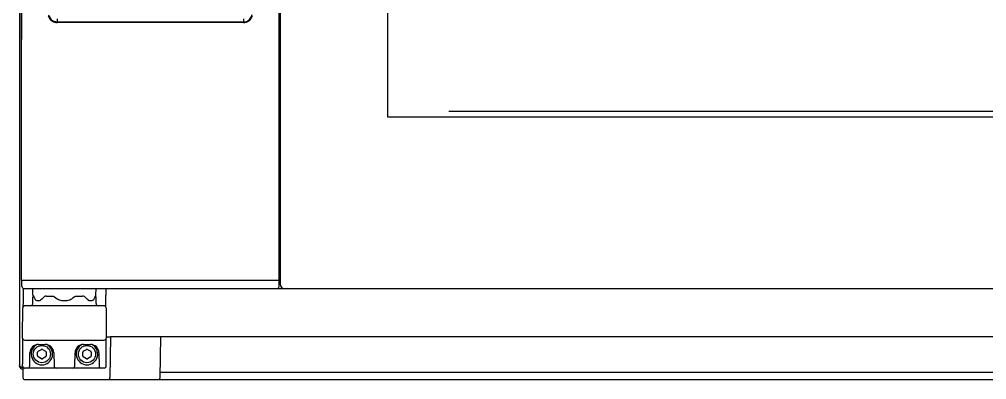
# Model space of a CAD drawing. Header units: millimetres. Extents: x 1025 to 6152, y 3757 to 7264.
# Drawn here: x 3914 to 4364.5, y 5611.4 to 5779.2 of the extents above; entities that cross this region are included whole.
import ezdxf

# ---------------------------------------------------------------- set-up
doc = ezdxf.new("R2010")
doc.units = ezdxf.units.MM
doc.header["$LTSCALE"] = 346.5
doc.layers.get('0').update_dxf_attribs({"linetype": 'CONTINUOUS'})
doc.layers.add('COSMETICHE', color=7, linetype='CONTINUOUS')

msp = doc.modelspace()

# ---------------------------------------------------------------- linework, layer by layer
at = {"color": 7, "linetype": 'Continuous'}
for p, q in [((3913.96, 6091.1), (3913.96, 5618)), ((3914.96, 5657.8), (3914.96, 6088.8)), ((4034.96, 5657.8), (4034.96, 6088.8)), ((4035.46, 6090.8), (4035.46, 5655.8)), ((4085.46, 6012.8), (4085.46, 5733.8)), ((4034.96, 5769.8), (4034.96, 5657.8)), ((4085.46, 5733.8), (4542.46, 5733.8)), ((3914.96, 5657.8), (4034.96, 5657.8)), ((3915.12, 5654.79), (3915.09, 5657.8)), ((3916.47, 5657.8), (4034.96, 5657.8)), ((4034.91, 5654.78), (4034.96, 5657.8)), ((3915.71, 5650.24), (3915.7, 5648.95)), ((3915.73, 5651.65), (3915.71, 5650.24)), ((3915.75, 5653.87), (3915.73, 5651.65)), ((3916.12, 5653.8), (4711.91, 5653.8)), ((3920.26, 5650.79), (3920.21, 5653.8)), ((3920.56, 5650.33), (3920.58, 5650.27)), ((3949.35, 5650.3), (3949.4, 5650.41)), ((3949.4, 5650.41), (3949.42, 5650.43)), ((3949.66, 5650.79), (3949.71, 5653.8)), ((3954.17, 5653.8), (3954.2, 5650.78)), ((3954.21, 5649.6), (3954.2, 5650.78)), ((3915.68, 5646.87), (3915.66, 5646.11)), ((3915.66, 5646.11), (3915.66, 5645.54)), ((3915.69, 5647.82), (3915.68, 5646.87)), ((3915.7, 5648.95), (3915.69, 5647.82)), ((3953.35, 5645.8), (3916.57, 5645.8)), ((3920.21, 5648.3), (3920.21, 5649.8)), ((3920.21, 5646.8), (3920.21, 5648.3)), ((3920.64, 5650.14), (3920.68, 5650.03)), ((3920.97, 5649.31), (3921.12, 5649)), ((3921.12, 5649), (3921.33, 5648.67)), ((3921.12, 5649), (3921.12, 5649)), ((3921.33, 5648.67), (3921.69, 5648.39)), ((3921.69, 5648.39), (3922.09, 5648.3)), ((3922.09, 5648.3), (3923.6, 5648.3)), ((3923.68, 5648.31), (3923.6, 5648.3)), ((3923.95, 5648.49), (3923.95, 5648.49)), ((3933.13, 5648.34), (3933.66, 5648.3)), ((3933.66, 5648.3), (3936.26, 5648.3)), ((3936.26, 5648.3), (3936.77, 5648.34)), ((3944.43, 5649.92), (3944.26, 5650.05)), ((3944.91, 5649.5), (3944.43, 5649.92)), ((3945.96, 5648.49), (3945.96, 5648.49)), ((3946.32, 5648.3), (3946.23, 5648.31)), ((3946.31, 5648.3), (3947.82, 5648.3)), ((3947.82, 5648.3), (3948.22, 5648.39)), ((3948.8, 5649), (3948.94, 5649.3)), ((3948.8, 5649), (3948.8, 5649)), ((3949.71, 5648.3), (3949.71, 5649.8)), ((3949.71, 5646.8), (3949.71, 5648.3)), ((3954.22, 5648.53), (3954.21, 5649.6)), ((3954.24, 5647.37), (3954.22, 5648.53)), ((3954.25, 5646.6), (3954.24, 5647.37)), ((3954.25, 5645.98), (3954.25, 5646.6)), ((3954.26, 5645.5), (3954.25, 5645.98)), ((3915.46, 5631.8), (3915.57, 5644.81)), ((3915.66, 5645.54), (3915.65, 5645.17)), ((3954.27, 5645.17), (3954.26, 5645.5)), ((3954.35, 5644.81), (3954.46, 5631.8)), ((3915.48, 5630.73), (3915.46, 5631.8)), ((3915.46, 5630.78), (3915.46, 5618.8)), ((3915.48, 5630.67), (3915.48, 5630.73)), ((3916.48, 5629.8), (3953.44, 5629.8)), ((3922.89, 5627.8), (3926.03, 5627.8)), ((3943.89, 5627.8), (3947.03, 5627.8)), ((3954.46, 5631.8), (3954.44, 5630.73)), ((3954.44, 5630.73), (3954.44, 5630.67)), ((3954.45, 5631.4), (3956.46, 5631.4)), ((3954.46, 5618.8), (3954.46, 5630.78)), ((3956.46, 5631.4), (3956.13, 5612.38)), ((4671.46, 5631.4), (3956.46, 5631.4)), ((3979.48, 5612.38), (3979.81, 5631.4)), ((3918.78, 5617.78), (3918.89, 5623.87)), ((3922.46, 5622.43), (3922.46, 5624.16)), ((3922.71, 5624.6), (3924.21, 5625.46)), ((3924.71, 5625.46), (3926.21, 5624.6)), ((3926.46, 5624.16), (3926.46, 5622.43)), ((3930.03, 5623.87), (3930.13, 5617.78)), ((3939.78, 5617.78), (3939.89, 5623.87)), ((3943.46, 5622.43), (3943.46, 5624.16)), ((3943.71, 5624.6), (3945.21, 5625.46)), ((3945.71, 5625.46), (3947.21, 5624.6)), ((3947.46, 5624.16), (3947.46, 5622.43)), ((3951.03, 5623.87), (3951.13, 5617.78)), ((3915.48, 5617.78), (3915.46, 5618.8)), ((3924.21, 5621.13), (3922.71, 5622)), ((3926.21, 5622), (3924.71, 5621.13)), ((3945.21, 5621.13), (3943.71, 5622)), ((3947.21, 5622), (3945.71, 5621.13)), ((3954.44, 5617.78), (3954.46, 5618.8)), ((3915.59, 5616.87), (3915.62, 5612.39)), ((3916.48, 5616.8), (3915.76, 5616.8)), ((3916.44, 5616.8), (3916.48, 5616.8)), ((3931.1, 5616.8), (3916.48, 5616.8)), ((3931.11, 5616.8), (3929.63, 5616.8)), ((3952.1, 5616.8), (3931.13, 5616.8)), ((3940.28, 5616.8), (3938.78, 5616.8)), ((3951.56, 5616.8), (3950.63, 5616.8)), ((3953.44, 5616.8), (3952.13, 5616.8)), ((3954.44, 5617.78), (3954.44, 5617.78)), ((4648.4, 5614.8), (3979.52, 5614.8)), ((3916.62, 5611.4), (3978.48, 5611.4)), ((3978.48, 5611.4), (4649.44, 5611.4))]:
    msp.add_line(p, q, dxfattribs=at)
at = {"color": 9, "linetype": 'Continuous'}
for p, q in [((4018.38, 5777.73), (3931.53, 5777.73)), ((3931.53, 5777.73), (3931.53, 5777.72)), ((3931.54, 5779.4), (3931.54, 5777.95)), ((4018.37, 5777.95), (3931.54, 5777.95)), ((4018.37, 5779.4), (4018.37, 5777.95)), ((4018.38, 5777.73), (4018.39, 5777.72))]:
    msp.add_line(p, q, dxfattribs=at)
at = {"color": 2, "linetype": 'Continuous'}
msp.add_line((4113.96, 5736.4), (4513.96, 5736.4), dxfattribs=at)
at = {"color": 7, "linetype": 'Continuous'}
for points in [[(3920.51, 5650.42), (3920.5, 5650.44), (3920.52, 5650.41)], [(3920.52, 5650.41), (3920.57, 5650.31), (3920.64, 5650.14)], [(3926.47, 5650.3), (3926.06, 5650.24), (3925.65, 5650.05), (3925.49, 5649.92)], [(3944.26, 5650.05), (3943.86, 5650.24), (3943.44, 5650.3)], [(3949.24, 5650.03), (3949.28, 5650.13), (3949.35, 5650.3)], [(3920.68, 5650.03), (3920.79, 5649.74), (3920.97, 5649.31)], [(3923.95, 5648.49), (3923.86, 5648.41), (3923.68, 5648.31)], [(3925.49, 5649.92), (3925, 5649.49), (3924.39, 5648.91), (3923.95, 5648.49)], [(3931.99, 5648.81), (3932.43, 5648.56), (3933.13, 5648.34)], [(3936.77, 5648.34), (3937.47, 5648.55), (3937.93, 5648.81)], [(3945.96, 5648.49), (3945.52, 5648.93), (3944.91, 5649.5)], [(3946.23, 5648.31), (3946.05, 5648.41), (3945.96, 5648.49)], [(3948.22, 5648.39), (3948.58, 5648.67), (3948.8, 5649)], [(3948.94, 5649.3), (3949.13, 5649.73), (3949.24, 5650.03)]]:
    msp.add_lwpolyline(points, dxfattribs=at)
for points in [[(3926.47, 5650.3), (3929.22, 5650.3, -0.153487), (3930.36, 5649.94), (3930.98, 5649.51), (3931.56, 5649.1), (3931.99, 5648.81)], [(3937.93, 5648.81), (3938.34, 5649.09), (3938.93, 5649.5), (3939.56, 5649.94, -0.15347), (3940.7, 5650.3), (3943.45, 5650.3)]]:
    msp.add_lwpolyline(points, format="xyb", dxfattribs=at)
for centre in [(3924.46, 5623.3), (3945.46, 5623.3)]:
    msp.add_circle(centre, 4, dxfattribs=at)
at = {"color": 9, "linetype": 'Continuous'}
for centre, radius, start, end in [((3931.55, 5781.99), 4.03, 188.9758, 241.0408), ((4018.37, 5781.99), 4.03, 278.9758, 351.4052), ((3931.54, 5781.98), 4.26, 221.0569, 227.9454), ((3931.54, 5781.98), 4.25, 227.9545, 234.2272), ((3931.54, 5781.98), 4.26, 234.2295, 243.0203), ((3931.54, 5781.98), 4.26, 243.0369, 252.8276), ((3931.54, 5781.98), 4.25, 252.8415, 258.0475), ((3931.54, 5781.98), 4.26, 258.0579, 267.663), ((3931.55, 5781.98), 4.03, 261.3986, 269.9555), ((3931.54, 5781.97), 4.24, 267.6693, 269.9597), ((4018.37, 5781.98), 4.03, 270.0459, 278.9808), ((4018.38, 5781.97), 4.24, 270.0409, 272.4762), ((4018.38, 5781.98), 4.26, 272.4816, 282.0374), ((4018.38, 5781.98), 4.25, 282.0486, 287.3202), ((4018.38, 5781.98), 4.26, 287.3361, 298.4073), ((4018.38, 5781.98), 4.26, 298.4228, 304.2541), ((4018.38, 5781.98), 4.25, 304.2566, 311.0508), ((4018.37, 5781.98), 4.26, 311.0569, 317.9454), ((4018.38, 5781.98), 4.25, 317.9545, 324.2272)]:
    msp.add_arc(centre, radius, start, end, dxfattribs=at)
at = {"color": 7, "linetype": 'Continuous'}
for centre, radius, start, end in [((3916.12, 5654.8), 1, 180.5, 270), ((4033.91, 5654.8), 1, 270, 359), ((4037.46, 5655.8), 2, 180, 270), ((3920.71, 5649.8), 0.5, 105.0723, 180), ((3920.76, 5650.8), 0.5, 182.9802, 243.6709), ((3949.21, 5649.8), 0.5, 0, 74.9381), ((3949.16, 5650.8), 0.5, 296.3289, 359), ((3916.57, 5644.8), 1, 90, 179.5), ((3919.21, 5646.8), 1, 270, 0), ((3950.71, 5646.8), 1, 180, 270), ((3953.35, 5644.8), 1, 0.5, 90), ((3916.48, 5630.8), 1, 181, 270), ((3922.89, 5623.8), 4, 90, 179), ((3924.46, 5623.3), 5, 116.5806, 63.389), ((3926.03, 5623.8), 4, 1, 90), ((3943.89, 5623.8), 4, 90, 179), ((3945.46, 5623.3), 5, 116.5806, 63.389), ((3947.03, 5623.8), 4, 1, 90), ((3953.44, 5630.8), 1, 270, 359), ((3922.96, 5624.16), 0.5, 120, 180), ((3924.46, 5625.03), 0.5, 60, 120), ((3925.96, 5624.16), 0.5, 0, 60), ((3943.96, 5624.16), 0.5, 120, 180), ((3945.46, 5625.03), 0.5, 60, 120), ((3946.96, 5624.16), 0.5, 0, 60), ((3922.96, 5622.43), 0.5, 180, 240), ((3924.46, 5621.57), 0.5, 240, 300), ((3925.96, 5622.43), 0.5, 300, 0), ((3943.96, 5622.43), 0.5, 180, 240), ((3945.46, 5621.57), 0.5, 240, 300), ((3946.96, 5622.43), 0.5, 300, 0), ((3915.76, 5618), 1.8, 180, 264.6602), ((3916.48, 5617.8), 1, 181, 267.9321), ((3916.48, 5617.8), 1.01, 258.7666, 266.3113), ((3916.48, 5617.78), 0.986, 266.321, 269.9939), ((3917.78, 5617.8), 1, 270, 359), ((3931.13, 5617.8), 1, 181, 270), ((3938.78, 5617.8), 1, 270, 359), ((3952.13, 5617.8), 1, 181, 270), ((3953.44, 5617.8), 1, 270, 359), ((3916.62, 5612.4), 1, 180.5, 270), ((3955.13, 5612.4), 1, 270, 359), ((3978.48, 5612.4), 1, 270, 359)]:
    msp.add_arc(centre, radius, start, end, dxfattribs=at)
for centre, major_axis, start_param, end_param in [((3931.53, 5781.97), (3.01, 3.01), -3.664713, -2.618472), ((3931.53, 5781.97), (3.01, 3.01), -2.618472, -2.356803), ((4018.39, 5781.97), (3.01, -3.01), -0.784789, -0.523121), ((4018.39, 5781.97), (3.01, -3.01), -0.523121, 0.52312)]:
    msp.add_ellipse(centre, major_axis=major_axis, ratio=0.998783, start_param=start_param, end_param=end_param, dxfattribs=at)
at = {"color": 9, "linetype": 'Continuous'}
msp.add_open_spline([(3930.94, 5778), (3930.47, 5778.07), (3930.01, 5778.23), (3929.59, 5778.46)], degree=3, dxfattribs=at)
for points, knots in [([(3931.53, 5777.73), (3931.55, 5777.74), (3931.53, 5777.83), (3931.54, 5777.9), (3931.54, 5777.95)], [0, 0, 0, 0, 0.284532, 1, 1, 1, 1]), ([(4018.38, 5777.73), (4018.38, 5777.73), (4018.38, 5777.81), (4018.38, 5777.88), (4018.37, 5777.95)], [0, 0, 0, 0, 0.081765, 1, 1, 1, 1])]:
    msp.add_open_spline(points, degree=3, knots=knots, dxfattribs=at)
at = {"color": 7, "linetype": 'Continuous'}
msp.add_open_spline([(3915.76, 5616.8), (3915.53, 5616.9), (3915.19, 5617.04), (3914.77, 5617.24), (3914.5, 5617.39), (3914.27, 5617.53), (3914.1, 5617.68), (3913.99, 5617.83), (3913.96, 5617.95), (3913.96, 5618)], degree=3, knots=[0, 0, 0, 0, 0.335785, 0.490301, 0.629473, 0.749907, 0.850007, 0.93119, 1, 1, 1, 1], dxfattribs=at)
at = {"layer": 'COSMETICHE', "color": 7, "linetype": 'Continuous'}
msp.add_line((3914.96, 5976.8), (3914.96, 5769.8), dxfattribs=at)

doc.saveas('drawing.dxf')
